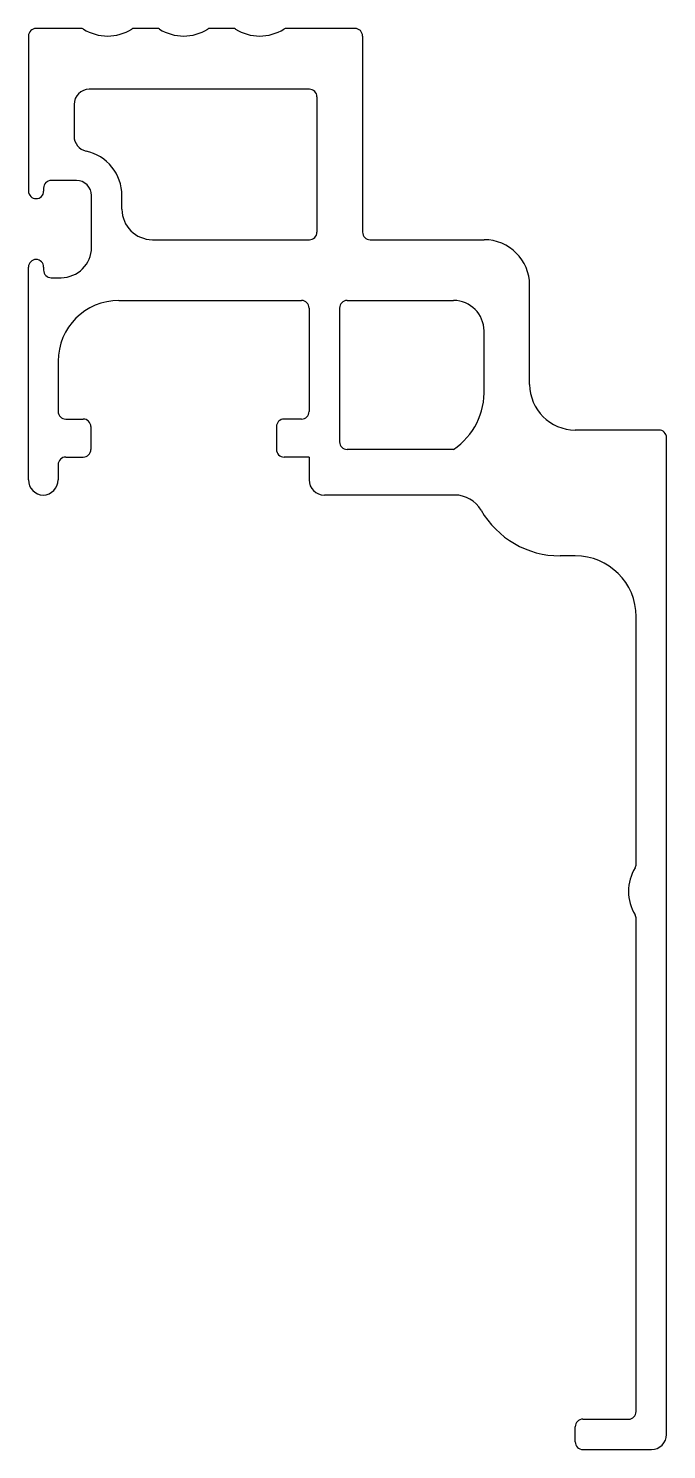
# Model space of a CAD drawing. Extents: x 2791.2 to 2833.2, y 160.9 to 254.4.
import ezdxf

# ---------------------------------------------------------------- set-up
doc = ezdxf.new("R2010")
doc.units = 0
doc.header["$LTSCALE"] = 15
doc.layers.get('0').update_dxf_attribs({"linetype": 'CONTINUOUS'})

msp = doc.modelspace()

# ---------------------------------------------------------------- linework, layer by layer
for p, q in [((2794.686, 254.395), (2791.729, 254.395)), ((2799.686, 254.395), (2798.178, 254.395)), ((2804.686, 254.395), (2803.178, 254.395)), ((2812.696, 254.395), (2808.178, 254.395)), ((2791.229, 253.895), (2791.229, 243.695)), ((2813.196, 253.895), (2813.196, 240.995)), ((2809.696, 250.395), (2795.229, 250.395)), ((2810.196, 249.895), (2810.196, 240.995)), ((2794.229, 249.395), (2794.229, 247.695)), ((2794.229, 247.695), (2794.229, 247.304)), ((2794.379, 244.395), (2792.729, 244.395)), ((2792.229, 243.895), (2792.229, 243.695)), ((2795.379, 239.995), (2795.379, 243.395)), ((2797.379, 242.495), (2797.379, 243.395)), ((2799.379, 240.495), (2809.696, 240.495)), ((2813.696, 240.495), (2821.179, 240.495)), ((2791.229, 224.695), (2791.229, 238.695)), ((2792.229, 238.695), (2792.229, 238.495)), ((2792.729, 237.995), (2793.379, 237.995)), ((2824.179, 230.973), (2824.179, 237.495)), ((2797.182, 236.495), (2809.182, 236.495)), ((2809.682, 235.995), (2809.682, 229.195)), ((2811.682, 235.995), (2811.682, 227.195)), ((2812.182, 236.495), (2819.179, 236.495)), ((2821.179, 230.695), (2821.179, 234.495)), ((2793.182, 232.495), (2793.182, 229.195)), ((2793.682, 228.695), (2794.832, 228.695)), ((2795.332, 228.195), (2795.332, 226.695)), ((2807.532, 228.195), (2807.532, 226.695)), ((2809.182, 228.695), (2808.032, 228.695)), ((2832.679, 227.973), (2827.179, 227.973)), ((2833.179, 161.895), (2833.179, 227.473)), ((2819.179, 226.695), (2812.182, 226.695)), ((2793.182, 225.695), (2793.182, 224.695)), ((2793.682, 226.195), (2794.832, 226.195)), ((2809.682, 226.195), (2808.032, 226.195)), ((2809.682, 226.195), (2809.682, 224.695)), ((2819.251, 223.695), (2810.682, 223.695)), ((2827.179, 219.695), (2826.179, 219.695)), ((2831.179, 199.422), (2831.179, 215.695)), ((2831.179, 163.395), (2831.179, 195.816)), ((2827.679, 162.895), (2830.679, 162.895)), ((2827.179, 161.395), (2827.179, 162.395)), ((2827.679, 160.895), (2832.179, 160.895))]:
    msp.add_line(p, q)
for centre, radius, start, end in [((2791.729, 253.895), 0.5, 90, 180), ((2794.686, 254.095), 0.3, 58.04725, 90), ((2796.432, 256.895), 3, 238.04725, 301.95275), ((2798.178, 254.095), 0.3, 90, 121.95275), ((2799.686, 254.095), 0.3, 58.04725, 90), ((2801.432, 256.895), 3, 238.04725, 301.95275), ((2803.178, 254.095), 0.3, 90, 121.95275), ((2804.686, 254.095), 0.3, 58.04725, 90), ((2806.432, 256.895), 3, 238.04725, 301.95275), ((2808.178, 254.095), 0.3, 90, 121.95275), ((2812.696, 253.895), 0.5, 0, 90), ((2795.229, 249.395), 1, 90, 180), ((2809.696, 249.895), 0.5, 0, 90), ((2795.229, 247.304), 1, 180, 257.7311), ((2794.379, 243.395), 3, 0, 77.7311), ((2792.729, 243.895), 0.5, 90, 180), ((2794.379, 243.395), 1, 0, 90), ((2791.729, 243.695), 0.5, 180, 0), ((2799.379, 242.495), 2, 180, 270), ((2809.696, 240.995), 0.5, 270, 0), ((2813.696, 240.995), 0.5, 180, 270), ((2821.179, 237.495), 3, 0, 90), ((2793.379, 239.995), 2, 270, 0), ((2791.729, 238.695), 0.5, 0, 180), ((2792.729, 238.495), 0.5, 180, 270), ((2797.182, 232.495), 4, 90, 180), ((2809.182, 235.995), 0.5, 0, 90), ((2812.182, 235.995), 0.5, 90, 180), ((2819.179, 234.495), 2, 0, 90), ((2827.179, 230.973), 3, 180, 270), ((2816.624, 230.473), 4.561, 304.07499, 2.79491), ((2793.682, 229.195), 0.5, 180, 270), ((2809.182, 229.195), 0.5, 270, 0), ((2794.832, 228.195), 0.5, 0, 90), ((2808.032, 228.195), 0.5, 90, 180), ((2832.679, 227.473), 0.5, 0, 90), ((2794.832, 226.695), 0.5, 270, 0), ((2808.032, 226.695), 0.5, 180, 270), ((2812.182, 227.195), 0.5, 180, 270), ((2793.682, 225.695), 0.5, 90, 180), ((2792.229, 224.695), 1, 180, 268.6468), ((2792.182, 224.695), 1, 271.3532, 0), ((2810.682, 224.695), 1, 180, 270), ((2819.251, 221.695), 2, 30, 90), ((2826.179, 225.695), 6, 210, 270), ((2827.179, 215.695), 4, 0, 90), ((2833.679, 197.619), 3, 148.99728, 211.00272), ((2830.679, 199.422), 0.5, 328.99728, 0), ((2830.679, 195.816), 0.5, 0, 31.00272), ((2827.679, 162.395), 0.5, 90, 180), ((2830.679, 163.395), 0.5, 270, 0), ((2832.179, 161.895), 1, 270, 0), ((2827.679, 161.395), 0.5, 180, 270)]:
    msp.add_arc(centre, radius, start, end)

doc.saveas('drawing.dxf')
